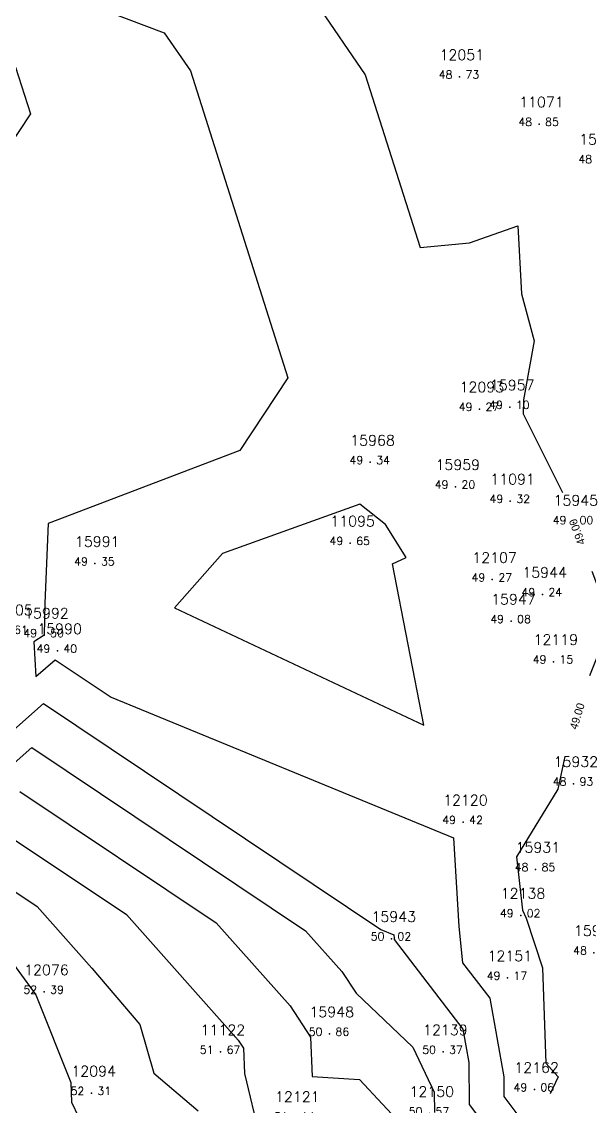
# Model space of a CAD drawing. Header units: millimetres. Extents: x 1412565 to 1412813, y 4931476 to 4931699.
# Drawn here: x 1412654.12 to 1412668.33, y 4931614.3 to 4931641.42 of the extents above; entities that cross this region are included whole.
import ezdxf
from ezdxf.enums import TextEntityAlignment as Align

# ---------------------------------------------------------------- set-up
doc = ezdxf.new("R2010")
doc.units = ezdxf.units.MM
for name, color, linetype in [('CIVIL', 50, 'Continuous'), ('CIVIL-DRAW', 80, 'Continuous'), ('CIVIL-NONAME', 130, 'Continuous'), ('CIVIL-TEXT', 240, 'Continuous'), ('CIVIL-Z', 50, 'Continuous'), ('Tcontours0', 7, 'Continuous'), ('Tcontours1', 7, 'Continuous'), ('Tcontours2', 7, 'Continuous')]:
    doc.layers.add(name, color=color, linetype=linetype)
doc.styles.add('CIVILCADMAIN', font='TXT.SHX')
doc.styles.add('MAVAT_HebTXT', font='hebtxt.shx')
doc.styles.get("Standard").update_dxf_attribs({"font": 'arial.ttf'})

# ---------------------------------------------------------------- blocks, each defined once
blk = doc.blocks.new('CIVIL-ZZ')
at = {"layer": 'CIVIL-DRAW'}
blk.add_point((0, 0), dxfattribs=at)
at = {"layer": 'CIVIL-NONAME'}
blk.add_attdef('NAME', text='', height=1.8, dxfattribs=at).set_placement((0, 2.1), align=Align.CENTER)
at = {"layer": 'CIVIL-TEXT', "flags": 8}
blk.add_attdef('TEXT', text='', height=2, dxfattribs=at).set_placement((0.2, -3.3), align=Align.CENTER)
at = {"layer": 'CIVIL-Z'}
blk.add_attdef('Z1', text='', height=1.6, dxfattribs=at).set_placement((-0.75, -0.225), align=Align.RIGHT)
blk.add_attdef('Z2', (0.75, -0.225), '', height=1.6, dxfattribs=at)

msp = doc.modelspace()

# ---------------------------------------------------------------- linework, layer by layer
at = {"layer": 'Tcontours0', "elevation": 50}
for points in [[(1412653.966, 4931640.283), (1412654.338, 4931639.113), (1412652.597, 4931636.49)], [(1412652.947, 4931622.869), (1412654.66, 4931624.383), (1412663.091, 4931618.742), (1412663.42, 4931618.607), (1412663.425, 4931618.522), (1412663.428, 4931618.487), (1412665.146, 4931616.25), (1412665.294, 4931615.415), (1412665.299, 4931614.366), (1412666.102, 4931613.306)]]:
    msp.add_lwpolyline(points, dxfattribs=at)
at = {"layer": 'Tcontours1'}
for points, elevation in [([(1412661.497, 4931641.856), (1412662.701, 4931640.092), (1412664.073, 4931635.778), (1412665.31, 4931635.89), (1412666.518, 4931636.317), (1412666.612, 4931634.618), (1412666.923, 4931633.449), (1412666.663, 4931631.972), (1412666.655, 4931631.622), (1412667.631, 4931629.653)], 49), ([(1412668.369, 4931627.687), (1412668.79, 4931626.563), (1412668.638, 4931625.908), (1412668.307, 4931625.073)], 49), ([(1412667.693, 4931623.065), (1412667.516, 4931622.243), (1412666.484, 4931620.551), (1412666.634, 4931619.225), (1412666.726, 4931619.021), (1412667.134, 4931617.785), (1412667.218, 4931615.402), (1412667.522, 4931615.062), (1412667.322, 4931614.63)], 49), ([(1412654.076, 4931622.187), (1412658.976, 4931618.908), (1412660.824, 4931616.829), (1412661.34, 4931616.052), (1412661.38, 4931615.07), (1412662.56, 4931614.992), (1412663.708, 4931613.76)], 51), ([(1412653.492, 4931619.991), (1412654.503, 4931619.314), (1412655.874, 4931617.772), (1412657.069, 4931616.368), (1412657.425, 4931615.149), (1412658.528, 4931614.211)], 52)]:
    msp.add_lwpolyline(points, dxfattribs=dict(at, elevation=elevation))
at = {"layer": 'Tcontours2'}
for points, elevation in [([(1412655.342, 4931642.033), (1412657.682, 4931641.142), (1412658.334, 4931640.187), (1412660.771, 4931632.52), (1412659.568, 4931630.706), (1412654.781, 4931628.879), (1412654.698, 4931626.893), (1412654.68, 4931626.09), (1412654.424, 4931625.924), (1412654.472, 4931625.056), (1412654.952, 4931625.48), (1412656.357, 4931624.54), (1412664.911, 4931621.032), (1412665.04, 4931618.812), (1412665.134, 4931617.91), (1412665.817, 4931617.021), (1412666.164, 4931615.056), (1412666.167, 4931614.565), (1412666.542, 4931614.069)], 49.5), ([(1412629.046, 4931629.775), (1412632.091, 4931629.511), (1412632.216, 4931629.584), (1412635.039, 4931630.508), (1412635.652, 4931630.722), (1412639.272, 4931630.332), (1412639.91, 4931630.492), (1412640.238, 4931630.528), (1412641.504, 4931631.654), (1412644.441, 4931630.524), (1412645.271, 4931630.232), (1412646.592, 4931629.685), (1412647.377, 4931628.686), (1412648.097, 4931627.857), (1412648.888, 4931624.375), (1412649.919, 4931622.753), (1412651.777, 4931620.471), (1412652.565, 4931619.775), (1412653.187, 4931618.858), (1412654.475, 4931617.106), (1412655.348, 4931614.918), (1412655.362, 4931614.423), (1412655.54, 4931614.057)], 52.5), ([(1412657.938, 4931626.776), (1412664.169, 4931623.844), (1412663.388, 4931627.877), (1412663.731, 4931628.031), (1412663.207, 4931628.86), (1412662.572, 4931629.367), (1412659.14, 4931628.135), (1412657.938, 4931626.776)], 49.5), ([(1412653.034, 4931622.106), (1412654.368, 4931623.285), (1412661.213, 4931618.705), (1412662.118, 4931617.687), (1412662.474, 4931617.15), (1412663.897, 4931615.799), (1412664.429, 4931614.679), (1412664.431, 4931614.168)], 50.5), ([(1412653.784, 4931621.089), (1412656.74, 4931619.111), (1412659.53, 4931615.972), (1412659.661, 4931615.774), (1412659.687, 4931615.144), (1412660.059, 4931613.577)], 51.5)]:
    msp.add_lwpolyline(points, dxfattribs=dict(at, elevation=elevation))

# ---------------------------------------------------------------- block references
at = {"layer": 'CIVIL'}
ref = msp.add_blockref('CIVIL-ZZ', (1412665.06, 4931640.04, 48.73), dxfattribs=dict(at, xscale=0.2, yscale=0.2))
ref.add_attrib('Z2', '73', (1412665.21, 4931639.995), dxfattribs={"layer": 'CIVIL-Z', "height": 0.2, "style": 'CIVILCADMAIN'})
ref.add_attrib('Z1', '48', (1412664.54, 4931639.995), dxfattribs={"layer": 'CIVIL-Z', "height": 0.2, "style": 'CIVILCADMAIN'})
ref.add_attrib('NAME', '12051', (1412664.56, 4931640.46), dxfattribs={"layer": 'CIVIL-NONAME', "height": 0.26, "style": 'CIVILCADMAIN'})
ref = msp.add_blockref('CIVIL-ZZ', (1412667.05, 4931638.86, 48.85), dxfattribs=dict(at, xscale=0.2, yscale=0.2))
ref.add_attrib('Z2', '85', (1412667.2, 4931638.815), dxfattribs={"layer": 'CIVIL-Z', "height": 0.2, "style": 'CIVILCADMAIN'})
ref.add_attrib('Z1', '48', (1412666.53, 4931638.815), dxfattribs={"layer": 'CIVIL-Z', "height": 0.2, "style": 'CIVILCADMAIN'})
ref.add_attrib('NAME', '11071', (1412666.55, 4931639.28), dxfattribs={"layer": 'CIVIL-NONAME', "height": 0.26, "style": 'CIVILCADMAIN'})
ref = msp.add_blockref('CIVIL-ZZ', (1412668.55, 4931637.93, 48.73), dxfattribs=dict(at, xscale=0.2, yscale=0.2))
ref.add_attrib('Z2', '73', (1412668.7, 4931637.885), dxfattribs={"layer": 'CIVIL-Z', "height": 0.2, "style": 'CIVILCADMAIN'})
ref.add_attrib('Z1', '48', (1412668.03, 4931637.885), dxfattribs={"layer": 'CIVIL-Z', "height": 0.2, "style": 'CIVILCADMAIN'})
ref.add_attrib('NAME', '15958', (1412668.05, 4931638.35), dxfattribs={"layer": 'CIVIL-NONAME', "height": 0.26, "style": 'CIVILCADMAIN'})
ref = msp.add_blockref('CIVIL-ZZ', (1412665.56, 4931631.74, 49.27), dxfattribs=dict(at, xscale=0.2, yscale=0.2))
ref.add_attrib('Z2', '27', (1412665.71, 4931631.695), dxfattribs={"layer": 'CIVIL-Z', "height": 0.2, "style": 'CIVILCADMAIN'})
ref.add_attrib('Z1', '49', (1412665.04, 4931631.695), dxfattribs={"layer": 'CIVIL-Z', "height": 0.2, "style": 'CIVILCADMAIN'})
ref.add_attrib('NAME', '12093', (1412665.06, 4931632.16), dxfattribs={"layer": 'CIVIL-NONAME', "height": 0.26, "style": 'CIVILCADMAIN'})
ref = msp.add_blockref('CIVIL-ZZ', (1412666.32, 4931631.79, 49.1), dxfattribs=dict(at, xscale=0.2, yscale=0.2))
ref.add_attrib('Z2', '10', (1412666.47, 4931631.745), dxfattribs={"layer": 'CIVIL-Z', "height": 0.2, "style": 'CIVILCADMAIN'})
ref.add_attrib('Z1', '49', (1412665.8, 4931631.745), dxfattribs={"layer": 'CIVIL-Z', "height": 0.2, "style": 'CIVILCADMAIN'})
ref.add_attrib('NAME', '15957', (1412665.82, 4931632.21), dxfattribs={"layer": 'CIVIL-NONAME', "height": 0.26, "style": 'CIVILCADMAIN'})
ref = msp.add_blockref('CIVIL-ZZ', (1412662.83, 4931630.41, 49.34), dxfattribs=dict(at, xscale=0.2, yscale=0.2))
ref.add_attrib('Z2', '34', (1412662.98, 4931630.365), dxfattribs={"layer": 'CIVIL-Z', "height": 0.2, "style": 'CIVILCADMAIN'})
ref.add_attrib('Z1', '49', (1412662.31, 4931630.365), dxfattribs={"layer": 'CIVIL-Z', "height": 0.2, "style": 'CIVILCADMAIN'})
ref.add_attrib('NAME', '15968', (1412662.33, 4931630.83), dxfattribs={"layer": 'CIVIL-NONAME', "height": 0.26, "style": 'CIVILCADMAIN'})
ref = msp.add_blockref('CIVIL-ZZ', (1412664.96, 4931629.8, 49.2), dxfattribs=dict(at, xscale=0.2, yscale=0.2))
ref.add_attrib('Z2', '20', (1412665.11, 4931629.755), dxfattribs={"layer": 'CIVIL-Z', "height": 0.2, "style": 'CIVILCADMAIN'})
ref.add_attrib('Z1', '49', (1412664.44, 4931629.755), dxfattribs={"layer": 'CIVIL-Z', "height": 0.2, "style": 'CIVILCADMAIN'})
ref.add_attrib('NAME', '15959', (1412664.46, 4931630.22), dxfattribs={"layer": 'CIVIL-NONAME', "height": 0.26, "style": 'CIVILCADMAIN'})
ref = msp.add_blockref('CIVIL-ZZ', (1412666.33, 4931629.44, 49.32), dxfattribs=dict(at, xscale=0.2, yscale=0.2))
ref.add_attrib('Z2', '32', (1412666.48, 4931629.395), dxfattribs={"layer": 'CIVIL-Z', "height": 0.2, "style": 'CIVILCADMAIN'})
ref.add_attrib('Z1', '49', (1412665.81, 4931629.395), dxfattribs={"layer": 'CIVIL-Z', "height": 0.2, "style": 'CIVILCADMAIN'})
ref.add_attrib('NAME', '11091', (1412665.83, 4931629.86), dxfattribs={"layer": 'CIVIL-NONAME', "height": 0.26, "style": 'CIVILCADMAIN'})
ref = msp.add_blockref('CIVIL-ZZ', (1412667.91, 4931628.91, 49), dxfattribs=dict(at, xscale=0.2, yscale=0.2))
ref.add_attrib('Z2', '00', (1412668.06, 4931628.865), dxfattribs={"layer": 'CIVIL-Z', "height": 0.2, "style": 'CIVILCADMAIN'})
ref.add_attrib('Z1', '49', (1412667.39, 4931628.865), dxfattribs={"layer": 'CIVIL-Z', "height": 0.2, "style": 'CIVILCADMAIN'})
ref.add_attrib('NAME', '15945', (1412667.41, 4931629.33), dxfattribs={"layer": 'CIVIL-NONAME', "height": 0.26, "style": 'CIVILCADMAIN'})
ref = msp.add_blockref('CIVIL-ZZ', (1412662.33, 4931628.39, 49.65), dxfattribs=dict(at, xscale=0.2, yscale=0.2))
ref.add_attrib('Z2', '65', (1412662.48, 4931628.345), dxfattribs={"layer": 'CIVIL-Z', "height": 0.2, "style": 'CIVILCADMAIN'})
ref.add_attrib('Z1', '49', (1412661.81, 4931628.345), dxfattribs={"layer": 'CIVIL-Z', "height": 0.2, "style": 'CIVILCADMAIN'})
ref.add_attrib('NAME', '11095', (1412661.83, 4931628.81), dxfattribs={"layer": 'CIVIL-NONAME', "height": 0.26, "style": 'CIVILCADMAIN'})
ref = msp.add_blockref('CIVIL-ZZ', (1412655.95, 4931627.88, 49.35), dxfattribs=dict(at, xscale=0.2, yscale=0.2))
ref.add_attrib('Z2', '35', (1412656.1, 4931627.835), dxfattribs={"layer": 'CIVIL-Z', "height": 0.2, "style": 'CIVILCADMAIN'})
ref.add_attrib('Z1', '49', (1412655.43, 4931627.835), dxfattribs={"layer": 'CIVIL-Z', "height": 0.2, "style": 'CIVILCADMAIN'})
ref.add_attrib('NAME', '15991', (1412655.45, 4931628.3), dxfattribs={"layer": 'CIVIL-NONAME', "height": 0.26, "style": 'CIVILCADMAIN'})
ref = msp.add_blockref('CIVIL-ZZ', (1412665.88, 4931627.48, 49.27), dxfattribs=dict(at, xscale=0.2, yscale=0.2))
ref.add_attrib('Z2', '27', (1412666.03, 4931627.435), dxfattribs={"layer": 'CIVIL-Z', "height": 0.2, "style": 'CIVILCADMAIN'})
ref.add_attrib('Z1', '49', (1412665.36, 4931627.435), dxfattribs={"layer": 'CIVIL-Z', "height": 0.2, "style": 'CIVILCADMAIN'})
ref.add_attrib('NAME', '12107', (1412665.38, 4931627.9), dxfattribs={"layer": 'CIVIL-NONAME', "height": 0.26, "style": 'CIVILCADMAIN'})
ref = msp.add_blockref('CIVIL-ZZ', (1412667.13, 4931627.11, 49.24), dxfattribs=dict(at, xscale=0.2, yscale=0.2))
ref.add_attrib('Z2', '24', (1412667.28, 4931627.065), dxfattribs={"layer": 'CIVIL-Z', "height": 0.2, "style": 'CIVILCADMAIN'})
ref.add_attrib('Z1', '49', (1412666.61, 4931627.065), dxfattribs={"layer": 'CIVIL-Z', "height": 0.2, "style": 'CIVILCADMAIN'})
ref.add_attrib('NAME', '15944', (1412666.63, 4931627.53), dxfattribs={"layer": 'CIVIL-NONAME', "height": 0.26, "style": 'CIVILCADMAIN'})
ref = msp.add_blockref('CIVIL-ZZ', (1412666.35, 4931626.44, 49.08), dxfattribs=dict(at, xscale=0.2, yscale=0.2))
ref.add_attrib('Z2', '08', (1412666.5, 4931626.395), dxfattribs={"layer": 'CIVIL-Z', "height": 0.2, "style": 'CIVILCADMAIN'})
ref.add_attrib('Z1', '49', (1412665.83, 4931626.395), dxfattribs={"layer": 'CIVIL-Z', "height": 0.2, "style": 'CIVILCADMAIN'})
ref.add_attrib('NAME', '15947', (1412665.85, 4931626.86), dxfattribs={"layer": 'CIVIL-NONAME', "height": 0.26, "style": 'CIVILCADMAIN'})
ref = msp.add_blockref('CIVIL-ZZ', (1412653.78, 4931626.17, 49.61), dxfattribs=dict(at, xscale=0.2, yscale=0.2))
ref.add_attrib('Z2', '61', (1412653.93, 4931626.125), dxfattribs={"layer": 'CIVIL-Z', "height": 0.2, "style": 'CIVILCADMAIN'})
ref.add_attrib('Z1', '49', (1412653.26, 4931626.125), dxfattribs={"layer": 'CIVIL-Z', "height": 0.2, "style": 'CIVILCADMAIN'})
ref.add_attrib('NAME', '11105', (1412653.28, 4931626.59), dxfattribs={"layer": 'CIVIL-NONAME', "height": 0.26, "style": 'CIVILCADMAIN'})
ref = msp.add_blockref('CIVIL-ZZ', (1412654.68, 4931626.09, 49.5), dxfattribs=dict(at, xscale=0.2, yscale=0.2))
ref.add_attrib('Z2', '50', (1412654.83, 4931626.045), dxfattribs={"layer": 'CIVIL-Z', "height": 0.2, "style": 'CIVILCADMAIN'})
ref.add_attrib('Z1', '49', (1412654.16, 4931626.045), dxfattribs={"layer": 'CIVIL-Z', "height": 0.2, "style": 'CIVILCADMAIN'})
ref.add_attrib('NAME', '15992', (1412654.18, 4931626.51), dxfattribs={"layer": 'CIVIL-NONAME', "height": 0.26, "style": 'CIVILCADMAIN'})
ref = msp.add_blockref('CIVIL-ZZ', (1412655.01, 4931625.7, 49.4), dxfattribs=dict(at, xscale=0.2, yscale=0.2))
ref.add_attrib('Z2', '40', (1412655.16, 4931625.655), dxfattribs={"layer": 'CIVIL-Z', "height": 0.2, "style": 'CIVILCADMAIN'})
ref.add_attrib('Z1', '49', (1412654.49, 4931625.655), dxfattribs={"layer": 'CIVIL-Z', "height": 0.2, "style": 'CIVILCADMAIN'})
ref.add_attrib('NAME', '15990', (1412654.51, 4931626.12), dxfattribs={"layer": 'CIVIL-NONAME', "height": 0.26, "style": 'CIVILCADMAIN'})
ref = msp.add_blockref('CIVIL-ZZ', (1412667.41, 4931625.43, 49.15), dxfattribs=dict(at, xscale=0.2, yscale=0.2))
ref.add_attrib('Z2', '15', (1412667.56, 4931625.385), dxfattribs={"layer": 'CIVIL-Z', "height": 0.2, "style": 'CIVILCADMAIN'})
ref.add_attrib('Z1', '49', (1412666.89, 4931625.385), dxfattribs={"layer": 'CIVIL-Z', "height": 0.2, "style": 'CIVILCADMAIN'})
ref.add_attrib('NAME', '12119', (1412666.91, 4931625.85), dxfattribs={"layer": 'CIVIL-NONAME', "height": 0.26, "style": 'CIVILCADMAIN'})
ref = msp.add_blockref('CIVIL-ZZ', (1412667.91, 4931622.38, 48.93), dxfattribs=dict(at, xscale=0.2, yscale=0.2))
ref.add_attrib('Z2', '93', (1412668.06, 4931622.335), dxfattribs={"layer": 'CIVIL-Z', "height": 0.2, "style": 'CIVILCADMAIN'})
ref.add_attrib('Z1', '48', (1412667.39, 4931622.335), dxfattribs={"layer": 'CIVIL-Z', "height": 0.2, "style": 'CIVILCADMAIN'})
ref.add_attrib('NAME', '15932', (1412667.41, 4931622.8), dxfattribs={"layer": 'CIVIL-NONAME', "height": 0.26, "style": 'CIVILCADMAIN'})
ref = msp.add_blockref('CIVIL-ZZ', (1412665.15, 4931621.42, 49.42), dxfattribs=dict(at, xscale=0.2, yscale=0.2))
ref.add_attrib('Z2', '42', (1412665.3, 4931621.375), dxfattribs={"layer": 'CIVIL-Z', "height": 0.2, "style": 'CIVILCADMAIN'})
ref.add_attrib('Z1', '49', (1412664.63, 4931621.375), dxfattribs={"layer": 'CIVIL-Z', "height": 0.2, "style": 'CIVILCADMAIN'})
ref.add_attrib('NAME', '12120', (1412664.65, 4931621.84), dxfattribs={"layer": 'CIVIL-NONAME', "height": 0.26, "style": 'CIVILCADMAIN'})
ref = msp.add_blockref('CIVIL-ZZ', (1412666.96, 4931620.24, 48.85), dxfattribs=dict(at, xscale=0.2, yscale=0.2))
ref.add_attrib('Z2', '85', (1412667.11, 4931620.195), dxfattribs={"layer": 'CIVIL-Z', "height": 0.2, "style": 'CIVILCADMAIN'})
ref.add_attrib('Z1', '48', (1412666.44, 4931620.195), dxfattribs={"layer": 'CIVIL-Z', "height": 0.2, "style": 'CIVILCADMAIN'})
ref.add_attrib('NAME', '15931', (1412666.46, 4931620.66), dxfattribs={"layer": 'CIVIL-NONAME', "height": 0.26, "style": 'CIVILCADMAIN'})
ref = msp.add_blockref('CIVIL-ZZ', (1412666.59, 4931619.09, 49.02), dxfattribs=dict(at, xscale=0.2, yscale=0.2))
ref.add_attrib('Z2', '02', (1412666.74, 4931619.045), dxfattribs={"layer": 'CIVIL-Z', "height": 0.2, "style": 'CIVILCADMAIN'})
ref.add_attrib('Z1', '49', (1412666.07, 4931619.045), dxfattribs={"layer": 'CIVIL-Z', "height": 0.2, "style": 'CIVILCADMAIN'})
ref.add_attrib('NAME', '12138', (1412666.09, 4931619.51), dxfattribs={"layer": 'CIVIL-NONAME', "height": 0.26, "style": 'CIVILCADMAIN'})
ref = msp.add_blockref('CIVIL-ZZ', (1412663.36, 4931618.51, 50.02), dxfattribs=dict(at, xscale=0.2, yscale=0.2))
ref.add_attrib('Z2', '02', (1412663.51, 4931618.465), dxfattribs={"layer": 'CIVIL-Z', "height": 0.2, "style": 'CIVILCADMAIN'})
ref.add_attrib('Z1', '50', (1412662.84, 4931618.465), dxfattribs={"layer": 'CIVIL-Z', "height": 0.2, "style": 'CIVILCADMAIN'})
ref.add_attrib('NAME', '15943', (1412662.86, 4931618.93), dxfattribs={"layer": 'CIVIL-NONAME', "height": 0.26, "style": 'CIVILCADMAIN'})
ref = msp.add_blockref('CIVIL-ZZ', (1412668.42, 4931618.16, 48.75), dxfattribs=dict(at, xscale=0.2, yscale=0.2))
ref.add_attrib('Z2', '75', (1412668.57, 4931618.115), dxfattribs={"layer": 'CIVIL-Z', "height": 0.2, "style": 'CIVILCADMAIN'})
ref.add_attrib('Z1', '48', (1412667.9, 4931618.115), dxfattribs={"layer": 'CIVIL-Z', "height": 0.2, "style": 'CIVILCADMAIN'})
ref.add_attrib('NAME', '15924', (1412667.92, 4931618.58), dxfattribs={"layer": 'CIVIL-NONAME', "height": 0.26, "style": 'CIVILCADMAIN'})
ref = msp.add_blockref('CIVIL-ZZ', (1412666.26, 4931617.53, 49.17), dxfattribs=dict(at, xscale=0.2, yscale=0.2))
ref.add_attrib('Z2', '17', (1412666.41, 4931617.485), dxfattribs={"layer": 'CIVIL-Z', "height": 0.2, "style": 'CIVILCADMAIN'})
ref.add_attrib('Z1', '49', (1412665.74, 4931617.485), dxfattribs={"layer": 'CIVIL-Z', "height": 0.2, "style": 'CIVILCADMAIN'})
ref.add_attrib('NAME', '12151', (1412665.76, 4931617.95), dxfattribs={"layer": 'CIVIL-NONAME', "height": 0.26, "style": 'CIVILCADMAIN'})
ref = msp.add_blockref('CIVIL-ZZ', (1412654.68, 4931617.18, 52.39), dxfattribs=dict(at, xscale=0.2, yscale=0.2))
ref.add_attrib('Z2', '39', (1412654.83, 4931617.135), dxfattribs={"layer": 'CIVIL-Z', "height": 0.2, "style": 'CIVILCADMAIN'})
ref.add_attrib('Z1', '52', (1412654.16, 4931617.135), dxfattribs={"layer": 'CIVIL-Z', "height": 0.2, "style": 'CIVILCADMAIN'})
ref.add_attrib('NAME', '12076', (1412654.18, 4931617.6), dxfattribs={"layer": 'CIVIL-NONAME', "height": 0.26, "style": 'CIVILCADMAIN'})
ref = msp.add_blockref('CIVIL-ZZ', (1412661.81, 4931616.13, 50.86), dxfattribs=dict(at, xscale=0.2, yscale=0.2))
ref.add_attrib('Z2', '86', (1412661.96, 4931616.085), dxfattribs={"layer": 'CIVIL-Z', "height": 0.2, "style": 'CIVILCADMAIN'})
ref.add_attrib('Z1', '50', (1412661.29, 4931616.085), dxfattribs={"layer": 'CIVIL-Z', "height": 0.2, "style": 'CIVILCADMAIN'})
ref.add_attrib('NAME', '15948', (1412661.31, 4931616.55), dxfattribs={"layer": 'CIVIL-NONAME', "height": 0.26, "style": 'CIVILCADMAIN'})
ref = msp.add_blockref('CIVIL-ZZ', (1412659.09, 4931615.68, 51.67), dxfattribs=dict(at, xscale=0.2, yscale=0.2))
ref.add_attrib('Z2', '67', (1412659.24, 4931615.635), dxfattribs={"layer": 'CIVIL-Z', "height": 0.2, "style": 'CIVILCADMAIN'})
ref.add_attrib('Z1', '51', (1412658.57, 4931615.635), dxfattribs={"layer": 'CIVIL-Z', "height": 0.2, "style": 'CIVILCADMAIN'})
ref.add_attrib('NAME', '11122', (1412658.59, 4931616.1), dxfattribs={"layer": 'CIVIL-NONAME', "height": 0.26, "style": 'CIVILCADMAIN'})
ref = msp.add_blockref('CIVIL-ZZ', (1412664.65, 4931615.68, 50.37), dxfattribs=dict(at, xscale=0.2, yscale=0.2))
ref.add_attrib('Z2', '37', (1412664.8, 4931615.635), dxfattribs={"layer": 'CIVIL-Z', "height": 0.2, "style": 'CIVILCADMAIN'})
ref.add_attrib('Z1', '50', (1412664.13, 4931615.635), dxfattribs={"layer": 'CIVIL-Z', "height": 0.2, "style": 'CIVILCADMAIN'})
ref.add_attrib('NAME', '12139', (1412664.15, 4931616.1), dxfattribs={"layer": 'CIVIL-NONAME', "height": 0.26, "style": 'CIVILCADMAIN'})
ref = msp.add_blockref('CIVIL-ZZ', (1412655.86, 4931614.65, 52.31), dxfattribs=dict(at, xscale=0.2, yscale=0.2))
ref.add_attrib('Z2', '31', (1412656.01, 4931614.605), dxfattribs={"layer": 'CIVIL-Z', "height": 0.2, "style": 'CIVILCADMAIN'})
ref.add_attrib('Z1', '52', (1412655.34, 4931614.605), dxfattribs={"layer": 'CIVIL-Z', "height": 0.2, "style": 'CIVILCADMAIN'})
ref.add_attrib('NAME', '12094', (1412655.36, 4931615.07), dxfattribs={"layer": 'CIVIL-NONAME', "height": 0.26, "style": 'CIVILCADMAIN'})
ref = msp.add_blockref('CIVIL-ZZ', (1412666.93, 4931614.74, 49.06), dxfattribs=dict(at, xscale=0.2, yscale=0.2))
ref.add_attrib('Z2', '06', (1412667.08, 4931614.695), dxfattribs={"layer": 'CIVIL-Z', "height": 0.2, "style": 'CIVILCADMAIN'})
ref.add_attrib('Z1', '49', (1412666.41, 4931614.695), dxfattribs={"layer": 'CIVIL-Z', "height": 0.2, "style": 'CIVILCADMAIN'})
ref.add_attrib('NAME', '12162', (1412666.43, 4931615.16), dxfattribs={"layer": 'CIVIL-NONAME', "height": 0.26, "style": 'CIVILCADMAIN'})
ref = msp.add_blockref('CIVIL-ZZ', (1412664.31, 4931614.14, 50.57), dxfattribs=dict(at, xscale=0.2, yscale=0.2))
ref.add_attrib('Z2', '57', (1412664.46, 4931614.095), dxfattribs={"layer": 'CIVIL-Z', "height": 0.2, "style": 'CIVILCADMAIN'})
ref.add_attrib('Z1', '50', (1412663.79, 4931614.095), dxfattribs={"layer": 'CIVIL-Z', "height": 0.2, "style": 'CIVILCADMAIN'})
ref.add_attrib('NAME', '12150', (1412663.81, 4931614.56), dxfattribs={"layer": 'CIVIL-NONAME', "height": 0.26, "style": 'CIVILCADMAIN'})
ref = msp.add_blockref('CIVIL-ZZ', (1412660.95, 4931614.01, 51.14), dxfattribs=dict(at, xscale=0.2, yscale=0.2))
ref.add_attrib('Z2', '14', (1412661.1, 4931613.965), dxfattribs={"layer": 'CIVIL-Z', "height": 0.2, "style": 'CIVILCADMAIN'})
ref.add_attrib('Z1', '51', (1412660.43, 4931613.965), dxfattribs={"layer": 'CIVIL-Z', "height": 0.2, "style": 'CIVILCADMAIN'})
ref.add_attrib('NAME', '12121', (1412660.45, 4931614.43), dxfattribs={"layer": 'CIVIL-NONAME', "height": 0.26, "style": 'CIVILCADMAIN'})

# ---------------------------------------------------------------- texts
at = {"layer": 'Tcontours1', "style": 'MAVAT_HebTXT'}
for rotation, p in [(110.5562, (1412668, 4931628.67, 49)), (72.9772, (1412668, 4931624.069, 49))]:
    msp.add_text('49.00', height=0.2, rotation=rotation, dxfattribs=at).set_placement(p, align=Align.MIDDLE_CENTER)

doc.saveas('drawing.dxf')
